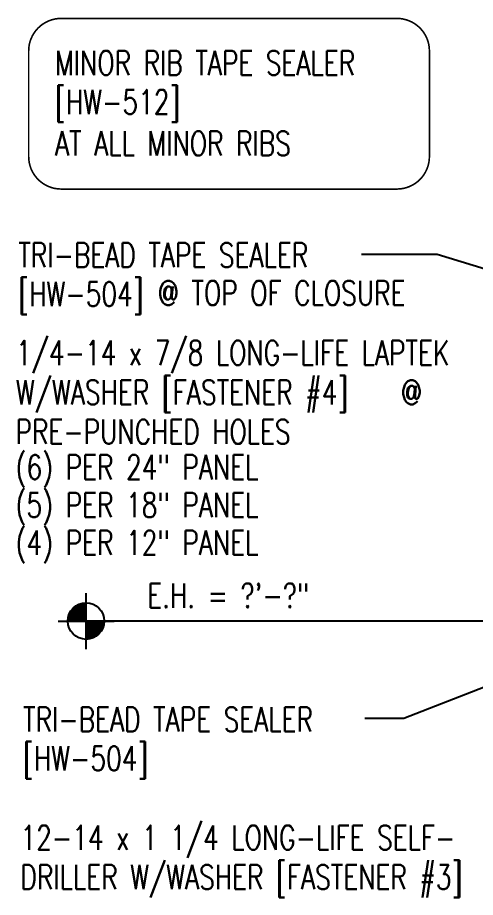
# Model space of a CAD drawing. Header units: inches. Extents: x 9.3 to 41.7, y 2.8 to 48.4.
# Drawn here: x 9.25 to 16.29, y 17.3 to 30.83 of the extents above; entities that cross this region are included whole.
import ezdxf

# ---------------------------------------------------------------- set-up
doc = ezdxf.new("R2010")
doc.units = ezdxf.units.IN
doc.header["$MEASUREMENT"] = 0
doc.layers.add('SECTION', color=11, linetype='Continuous')
doc.layers.add('TEXT', color=2, linetype='Continuous')
doc.styles.add('TEXT1', font='ROMANS.shx', dxfattribs={"width": 0.75, "height": 0.375})
doc.dimstyles.new('DETAIL$7', dxfattribs={"dimscale": 4, "dimtxt": 0.09375, "dimasz": 0.125, "dimexe": 0.0625, "dimexo": 0.125, "dimgap": 0.0625, "dimtad": 1, "dimdec": 4, "dimzin": 3, "dimdsep": 46, "dimlunit": 4, "dimtxsty": 'TEXT1', "dimblk": 'ARCHTICK', "dimcen": 0.0625, "dimclrd": 7, "dimclre": 7, "dimclrt": 2, "dimadec": 0, "dimazin": 0, "dimtfac": 0.59375, "dimtdec": 4, "dimtmove": 0, "dimatfit": 3, "dimfxl": 0, "dimfrac": 2, "dimtolj": 1, "dimtzin": 3, "dimarcsym": 0})

# ---------------------------------------------------------------- blocks, each defined once
blk = doc.blocks.new('wp')
at = {"layer": 'SECTION'}
for p, q in [((0, -0.0958), (0, 0.0958)), ((-0.0958, 0), (0.0958, 0))]:
    blk.add_line(p, q, dxfattribs=at)
at = {"layer": 'SECTION', "const_width": 0.0625}
for points in [[(0, 0.0312, 0.414214), (-0.0312, 0, 1)], [(0, -0.0312, 0.414214), (0.0312, 0, 1)]]:
    blk.add_lwpolyline(points, format="xyb", dxfattribs=at)
at = {"layer": 'SECTION'}
blk.add_circle((0, 0), 0.0625, dxfattribs=at)
blk = doc.blocks.new('dsc-HW-504')
at = {"layer": 'TEXT', "style": 'TEXT1', "width": 0.75}
for s, p in [('TRI-BEAD TAPE SEALER', (0, 0)), ('[HW-504]', (0, -0.6))]:
    blk.add_text(s, height=0.375, dxfattribs=at).set_placement(p)
at = {"layer": 'TEXT', "style": 'TEXT1', "flags": 1}
for tag, p in [('COLOR', (0, -1.2)), ('CALC', (0, -1.2)), ('OPT1', (0, -1.2)), ('OPT2', (0, -1.2)), ('OPT3', (0, -1.2)), ('GAGE', (0, -1.2)), ('SHPLN', (0, -1.2)), ('PART', (0, -1.2)), ('DESCRIPTION', (0, -1.2)), ('MULTIPLE', (0, -1.2)), ('SPARE1', (0, -1.8)), ('SPARE2', (0, -1.8)), ('SPARE3', (0, -1.8)), ('SPARE4', (0, -1.8)), ('SPARE5', (0, -1.8)), ('SPARE6', (0, -1.8)), ('SPARE7', (0, -1.8)), ('SPARE8', (0, -1.8)), ('SPARE9', (0, -1.8)), ('SPARE10', (0, -1.8))]:
    blk.add_attdef(tag, p, '', height=0.375, dxfattribs=at)
blk = doc.blocks.new('dsc-HW-512')
at = {"layer": 'TEXT', "style": 'TEXT1', "width": 0.75}
for s, p in [('MINOR RIB TAPE SEALER', (0, 0)), ('[HW-512]', (0, -0.6))]:
    blk.add_text(s, height=0.375, dxfattribs=at).set_placement(p)
at = {"layer": 'TEXT', "style": 'TEXT1', "flags": 1}
for tag, p in [('COLOR', (0, -1.2)), ('CALC', (0, -1.2)), ('OPT1', (0, -1.2)), ('OPT2', (0, -1.2)), ('OPT3', (0, -1.2)), ('GAGE', (0, -1.2)), ('SHPLN', (0, -1.2)), ('PART', (0, -1.2)), ('DESCRIPTION', (0, -1.2)), ('MULTIPLE', (0, -1.2)), ('SPARE1', (0, -1.8)), ('SPARE2', (0, -1.8)), ('SPARE3', (0, -1.8)), ('SPARE4', (0, -1.8)), ('SPARE5', (0, -1.8)), ('SPARE6', (0, -1.8)), ('SPARE7', (0, -1.8)), ('SPARE8', (0, -1.8)), ('SPARE9', (0, -1.8)), ('SPARE10', (0, -1.8))]:
    blk.add_attdef(tag, p, '', height=0.375, dxfattribs=at)
blk = doc.blocks.new('FD-F3')
at = {"layer": 'TEXT', "style": 'TEXT1', "width": 0.75}
for s, p in [('12-14 x 1 1/4 LONG-LIFE SELF-', (0.0047, -0.0408)), ('DRILLER W/WASHER [FASTENER #3]', (0.0047, -0.1926))]:
    blk.add_text(s, height=0.09375, dxfattribs=at).set_placement(p)
blk.add_attdef('(QUANTITY)', (0.0047, -0.3444), '', height=0.0938, dxfattribs=at)
blk = doc.blocks.new('_ArchTick')
at = {"color": 0, "linetype": 'ByBlock', "const_width": 0.15}
blk.add_lwpolyline([(-0.5, -0.5), (0.5, 0.5)], dxfattribs=at)
blk = doc.blocks.new('FD-F4')
at = {"layer": 'TEXT', "style": 'TEXT1', "width": 0.75}
for s, p in [('1/4-14 x 7/8 LONG-LIFE LAPTEK', (0.0047, -0.0408)), ('W/WASHER [FASTENER #4]', (0.0047, -0.1926))]:
    blk.add_text(s, height=0.09375, dxfattribs=at).set_placement(p)
blk.add_attdef('(QUANTITY)', (1.4847, -0.1926), '', height=0.0938, dxfattribs=at)
at = {"layer": 'TEXT', "style": 'TEXT1', "flags": 1}
for tag, p in [('Description', (0.0624, -0.4349)), ('Multiple', (0.0624, -0.4349)), ('Color', (0.0624, -0.4349)), ('Calc', (0.0624, -0.4349)), ('Opt1', (0.0624, -0.4349)), ('Opt2', (0.0624, -0.4349)), ('Opt3', (0.0624, -0.4349)), ('Part', (0.0624, -0.4349)), ('Spare1', (0.0624, -0.6224)), ('Spare2', (0.0624, -0.6224)), ('Spare3', (0.0624, -0.6224)), ('Spare4', (0.0624, -0.6224)), ('Spare5', (0.0624, -0.6224)), ('Spare6', (0.0624, -0.6224)), ('Spare7', (0.0624, -0.6224)), ('Spare8', (0.0624, -0.6224)), ('Spare9', (0.0624, -0.6224)), ('Spare10', (0.0624, -0.6224))]:
    blk.add_attdef(tag, p, '', height=0.0938, dxfattribs=at)

msp = doc.modelspace()

# ---------------------------------------------------------------- linework, layer by layer
at = {"layer": 'TEXT'}
msp.add_line((18.37659, 21.54957), (10.30445, 21.54957), dxfattribs=at)
at = {"layer": 'TEXT', "const_width": 0.025}
msp.add_lwpolyline([(9.92215, 30.81938), (15.08595, 30.81938, -0.41421356), (15.58595, 30.31938), (15.58595, 28.69459, -0.41421356), (15.08595, 28.19459), (9.92215, 28.19459, -0.41421356), (9.42215, 28.69459), (9.42215, 30.31938, -0.41421356)], format="xyb", close=True, dxfattribs=at)

# ---------------------------------------------------------------- block references
for name, p in [('dsc-HW-512', (9.82772, 29.94679, 0)), ('dsc-HW-504', (9.2625, 26.99139)), ('dsc-HW-504', (9.3355, 19.84913))]:
    msp.add_blockref(name, p)
at = {"layer": 'TEXT', "xscale": 4, "yscale": 4, "zscale": 4}
msp.add_blockref('FD-F4', (9.20906, 25.65114), dxfattribs=at).add_auto_attribs({'(QUANTITY)': '@'})
at = {"layer": 'TEXT'}
for name, p, xscale, yscale, zscale in [('wp', (10.30445, 21.54957), 4.5, 4.5, 4.5), ('FD-F3', (9.27791, 18.19427), 4, 4, 4)]:
    msp.add_blockref(name, p, dxfattribs=dict(at, xscale=xscale, yscale=yscale, zscale=zscale))

# ---------------------------------------------------------------- texts
at = {"layer": 'TEXT', "style": 'TEXT1', "width": 0.75}
for s, p in [('AT ALL MINOR RIBS', (9.82772, 28.70851, 0)), ('@ TOP OF CLOSURE', (11.40882, 26.40855)), ('PRE-PUNCHED HOLES', (9.22012, 24.27333)), ('(6) PER 24" PANEL', (9.22012, 23.72898)), ('(5) PER 18" PANEL', (9.22012, 23.14735)), ('(4) PER 12" PANEL', (9.22012, 22.56573)), ('E.H. = ?\'-?"', (11.24587, 21.7541))]:
    msp.add_text(s, height=0.375, dxfattribs=at).set_placement(p)

# ---------------------------------------------------------------- leaders
for points in [[(22.31952, 25.17454), (15.70311, 27.18761), (14.54295, 27.18761)], [(22.71084, 22.98143), (15.19416, 20.04968), (14.59447, 20.04968)]]:
    msp.add_leader(points, dimstyle='DETAIL$7')

doc.saveas('drawing.dxf')
